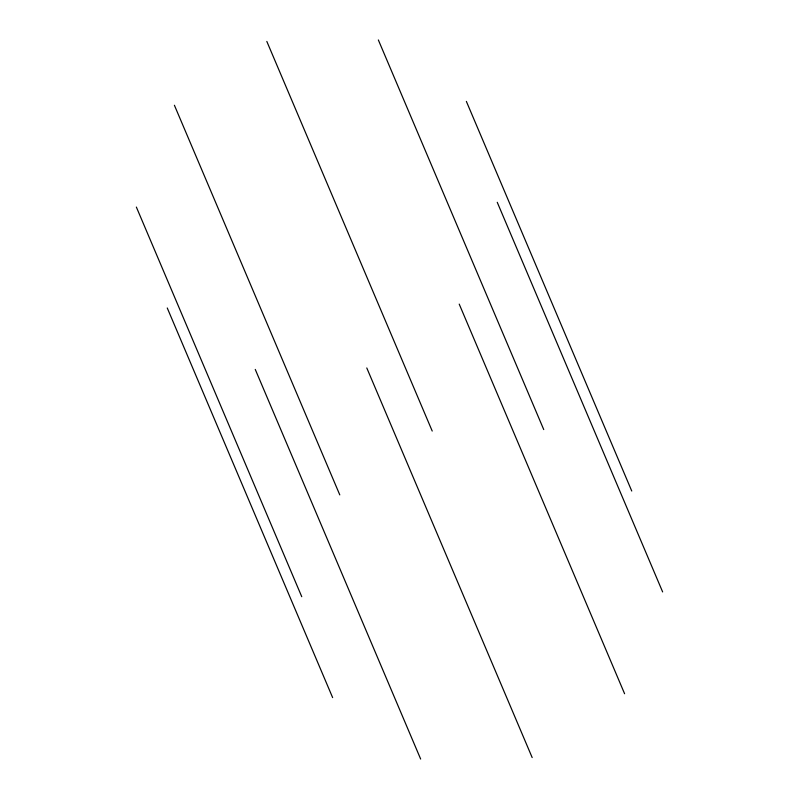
<?xml version="1.0" encoding="UTF-8"?>
<svg xmlns="http://www.w3.org/2000/svg" width="799" height="799" viewBox="0 0 799 799"><rect width="100%" height="100%" fill="white"/><g stroke="black" fill="none" stroke-linecap="round" stroke-linejoin="round"><path stroke-width="1.2" d="M466.366 101.403L631.749 491.025M497.248 202.297L662.641 591.929M378.346 39.95L543.739 429.582M459.215 304.109L624.598 693.742M266.826 41.428L432.219 431.051M366.781 367.949L532.174 757.572M174.402 105.258L339.785 494.891M255.261 369.418L420.654 759.05M136.359 207.071L301.752 596.703M167.251 307.975L332.634 697.597"/></g></svg>
